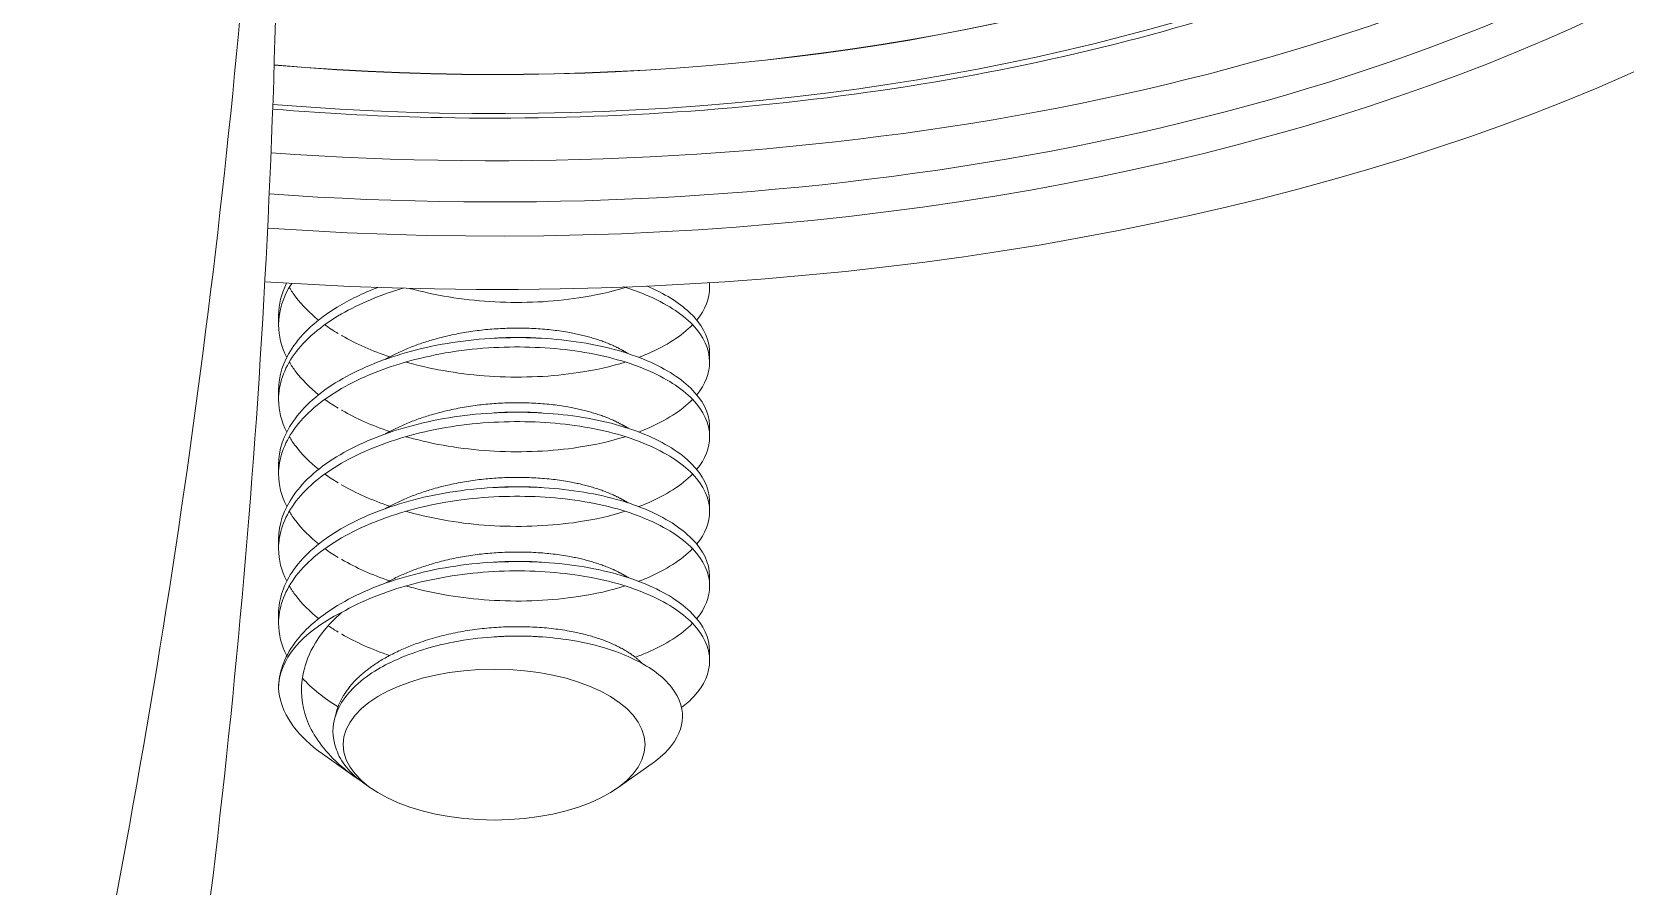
# Model space of a CAD drawing. Extents: x 0 to 216, y -4 to 280.
# Drawn here: x 66.583 to 69.663, y 198.141 to 199.793 of the extents above; entities that cross this region are included whole.
import ezdxf

# ---------------------------------------------------------------- set-up
doc = ezdxf.new("R2010")
doc.units = 0
doc.header["$LTSCALE"] = 10
doc.header["$MEASUREMENT"] = 0
doc.layers.add('CADdetails-3-FINE', color=11, linetype='CONTINUOUS', lineweight=5)

msp = doc.modelspace()

# ---------------------------------------------------------------- linework, layer by layer
at = {"layer": 'CADdetails-3-FINE'}
for p, q in [((67.8928, 199.2987), (67.8928, 199.3079)), ((67.0595, 199.2265), (67.0595, 199.2446)), ((67.8928, 199.1543), (67.8928, 199.1724)), ((67.0595, 199.0822), (67.0595, 199.1002)), ((67.8928, 199.01), (67.8928, 199.0281)), ((67.0595, 198.9378), (67.0595, 198.9559)), ((67.8928, 198.8657), (67.8928, 198.8837)), ((67.0595, 198.7935), (67.0595, 198.8115)), ((67.8928, 198.7213), (67.8928, 198.7394)), ((67.0595, 198.6492), (67.0595, 198.6672)), ((67.8928, 198.577), (67.8928, 198.595)), ((67.0595, 198.5229), (67.0595, 198.5229)), ((67.2079, 198.3517), (67.1445, 198.3966)), ((67.7143, 198.3304), (67.7818, 198.3781)), ((67.238, 198.3304), (67.2243, 198.3401))]:
    msp.add_line(p, q, dxfattribs=at)
for centre, major_axis, start_param, end_param in [((67.4762, 200.9481), (3.3067, 0), 4.577967, 10.69624), ((67.4762, 200.9481), (3.1003, 0), 4.570711, 10.679877), ((67.4762, 200.9481), (-2.6264, 0), 1.407212, 7.48954), ((67.4762, 200.9481), (2.4758, 0), 4.539795, 10.611211), ((67.4762, 200.9481), (2.475, 0), 4.539743, 10.611097), ((67.4762, 201.0473), (3.0075, 0), 4.568499, 6.509941), ((67.4762, 200.9833), (3.0389, 0), 4.56886, 6.530778), ((67.4762, 198.5229), (-0.4167, 0), 5.498427, 6.283825), ((67.4762, 198.4291), (-0.3084, 0), 0.158635, 0.61548)]:
    msp.add_ellipse(centre, major_axis=major_axis, ratio=0.5, start_param=start_param, end_param=end_param, dxfattribs=at)
msp.add_ellipse((67.4762, 198.4146), major_axis=(-0.2917, 0), ratio=0.5, dxfattribs=at)
for points, knots in [([(62.5577, 190.1193), (63.0841, 190.7812), (63.5641, 191.4706), (64.4248, 192.8938), (64.8054, 193.6278), (65.4617, 195.1296), (65.7375, 195.8975), (66.1803, 197.4563), (66.3473, 198.2471), (66.5702, 199.8402), (66.6262, 200.6425), (66.6262, 201.4448)], [0.9677636, 0.9677636, 0.9677636, 0.9677636, 1.0883702, 1.0883702, 1.2089767, 1.2089767, 1.3295833, 1.3295833, 1.4501898, 1.4501898, 1.5707963, 1.5707963, 1.5707963, 1.5707963]), ([(62.8969, 189.8496), (63.4345, 190.5258), (63.9252, 191.2303), (64.8053, 192.6857), (65.1947, 193.4365), (65.8665, 194.9738), (66.1489, 195.7601), (66.6025, 197.3568), (66.7737, 198.1672), (67.0022, 199.8), (67.0595, 200.6224), (67.0595, 201.4448)], [0.9677636, 0.9677636, 0.9677636, 0.9677636, 1.0883702, 1.0883702, 1.2089767, 1.2089767, 1.3295833, 1.3295833, 1.4501898, 1.4501898, 1.5707963, 1.5707963, 1.5707963, 1.5707963]), ([(67.0481, 199.6433), (67.1561, 199.6345), (67.2651, 199.629), (67.6606, 199.6215), (67.9485, 199.6393), (68.4992, 199.7199), (68.7618, 199.7827), (69.2364, 199.9479), (69.4481, 200.0504), (69.7987, 200.2868), (69.9377, 200.4209), (70.0501, 200.5949), (70.0669, 200.6242), (70.0819, 200.6539)], [4.55077, 4.55077, 4.55077, 4.55077, 4.674125, 4.674125, 4.997163, 4.997163, 5.320536, 5.320536, 5.645147, 5.645147, 5.970753, 5.970753, 6.035593, 6.035593, 6.035593, 6.035593]), ([(67.0595, 200.2782), (67.0595, 199.4557), (67.0022, 198.6333), (66.7737, 197.0005), (66.6025, 196.1902), (66.1489, 194.5935), (65.8665, 193.8071), (65.1947, 192.2699), (64.8053, 191.519), (63.9252, 190.0636), (63.4345, 189.3591), (62.8969, 188.6829)], [4.712389, 4.712389, 4.712389, 4.712389, 4.8329955, 4.8329955, 4.9536021, 4.9536021, 5.0742086, 5.0742086, 5.1948151, 5.1948151, 5.3154217, 5.3154217, 5.3154217, 5.3154217]), ([(67.8923, 199.3079), (67.8926, 199.305), (67.8928, 199.3021), (67.893, 199.2773), (67.8845, 199.2557), (67.8678, 199.2355)], [-47.8809686, -47.8809686, -47.8809686, -47.8809686, -47.8668497, -47.8668497, -47.7609472, -47.7609472, -47.7609472, -47.7609472]), ([(67.0753, 199.1634), (67.0649, 199.1838), (67.0596, 199.2049), (67.0594, 199.2532), (67.068, 199.2805), (67.085, 199.3064)], [-48.8993848, -48.8993848, -48.8993848, -48.8993848, -48.8162995, -48.8162995, -48.7090957, -48.7090957, -48.7090957, -48.7090957]), ([(67.0753, 199.019), (67.0649, 199.0395), (67.0596, 199.0606), (67.0594, 199.1114), (67.0697, 199.141), (67.1106, 199.1979), (67.1416, 199.2246), (67.2156, 199.2671), (67.256, 199.284), (67.3003, 199.2971)], [-50.8094953, -50.8094953, -50.8094953, -50.8094953, -50.7256512, -50.7256512, -50.6082356, -50.6082356, -50.4862168, -50.4862168, -50.379106, -50.379106, -50.379106, -50.379106]), ([(67.2515, 199.2986), (67.2227, 199.2875), (67.1962, 199.2747), (67.1346, 199.2371), (67.1049, 199.2101), (67.0683, 199.1549), (67.0595, 199.1276), (67.0595, 199.1002)], [-8.2225739, -8.2225739, -8.2225739, -8.2225739, -8.1459921, -8.1459921, -8.0219379, -8.0219379, -7.911354, -7.911354, -7.911354, -7.911354]), ([(67.137, 199.2355), (67.1195, 199.2494), (67.1048, 199.2642), (67.0882, 199.286), (67.084, 199.2923), (67.0803, 199.2987)], [-47.10627476, -47.10627476, -47.10627476, -47.10627476, -47.04121708, -47.04121708, -47.01526069, -47.01526069, -47.01526069, -47.01526069]), ([(67.7298, 199.2987), (67.7023, 199.29), (67.6722, 199.2832), (67.5889, 199.2705), (67.5337, 199.2679), (67.4244, 199.2734), (67.3712, 199.2814), (67.3184, 199.2952), (67.3155, 199.296), (67.3125, 199.2968)], [-45.702779, -45.702779, -45.702779, -45.702779, -45.6280206, -45.6280206, -45.5083189, -45.5083189, -45.3932356, -45.3932356, -45.3863986, -45.3863986, -45.3863986, -45.3863986]), ([(67.7271, 199.2995), (67.7423, 199.2948), (67.7567, 199.2896), (67.8082, 199.2677), (67.8386, 199.2483), (67.8814, 199.2042), (67.8927, 199.1797), (67.8929, 199.1329), (67.8844, 199.1114), (67.8678, 199.0912)], [-50.0497638, -50.0497638, -50.0497638, -50.0497638, -50.0080053, -50.0080053, -49.8909117, -49.8909117, -49.7692277, -49.7692277, -49.662761, -49.662761, -49.662761, -49.662761]), ([(67.8928, 199.1724), (67.8928, 199.1747), (67.8927, 199.1771), (67.8904, 199.2042), (67.8773, 199.2284), (67.8334, 199.2696), (67.8055, 199.2869), (67.7715, 199.3014)], [-8.8869267, -8.8869267, -8.8869267, -8.8869267, -8.8752941, -8.8752941, -8.7515491, -8.7515491, -8.6439702, -8.6439702, -8.6439702, -8.6439702]), ([(67.8597, 199.2265), (67.839, 199.2051), (67.8091, 199.1858), (67.7665, 199.1676), (67.7612, 199.1654), (67.7558, 199.1634)], [-47.7450112, -47.7450112, -47.7450112, -47.7450112, -47.6300287, -47.6300287, -47.6142456, -47.6142456, -47.6142456, -47.6142456]), ([(67.0753, 198.8747), (67.0649, 198.8952), (67.0596, 198.9163), (67.0594, 198.9671), (67.0697, 198.9967), (67.1107, 199.0536), (67.1417, 199.0803), (67.219, 199.1247), (67.2638, 199.1429), (67.3645, 199.1705), (67.4197, 199.1793), (67.5292, 199.1851), (67.5823, 199.1829), (67.6838, 199.1686), (67.7308, 199.1563), (67.8083, 199.1233), (67.8386, 199.1039), (67.8815, 199.0598), (67.8927, 199.0353), (67.8929, 198.9885), (67.8844, 198.967), (67.8678, 198.9469)], [-52.733588, -52.733588, -52.733588, -52.733588, -52.649047, -52.649047, -52.530767, -52.530767, -52.40785, -52.40785, -52.289679, -52.289679, -52.166875, -52.166875, -52.048812, -52.048812, -51.92612, -51.92612, -51.808165, -51.808165, -51.685586, -51.685586, -51.578452, -51.578452, -51.578452, -51.578452]), ([(67.8928, 199.0281), (67.8928, 199.0294), (67.8928, 199.0307), (67.8915, 199.057), (67.8792, 199.0813), (67.8345, 199.1249), (67.8034, 199.1441), (67.7246, 199.1762), (67.6772, 199.1881), (67.5751, 199.2015), (67.5219, 199.2032), (67.4127, 199.1964), (67.3578, 199.1872), (67.2579, 199.1588), (67.2136, 199.1403), (67.1377, 199.0953), (67.1075, 199.0684), (67.069, 199.0125), (67.0595, 198.9842), (67.0595, 198.9559)], [-6.9332736, -6.9332736, -6.9332736, -6.9332736, -6.9265574, -6.9265574, -6.8019757, -6.8019757, -6.6820625, -6.6820625, -6.5573735, -6.5573735, -6.4373609, -6.4373609, -6.3125642, -6.3125642, -6.1924511, -6.1924511, -6.0675461, -6.0675461, -5.9524295, -5.9524295, -5.9524295, -5.9524295]), ([(67.2742, 199.1642), (67.2407, 199.1757), (67.2098, 199.1894), (67.182, 199.2053), (67.1815, 199.2055), (67.181, 199.2058)], [-47.24026114, -47.24026114, -47.24026114, -47.24026114, -47.15703424, -47.15703424, -47.15559899, -47.15559899, -47.15559899, -47.15559899]), ([(67.137, 199.0912), (67.1195, 199.1051), (67.1047, 199.12), (67.0881, 199.1418), (67.084, 199.148), (67.0803, 199.1543)], [-49.0033372, -49.0033372, -49.0033372, -49.0033372, -48.93753892, -48.93753892, -48.91166365, -48.91166365, -48.91166365, -48.91166365]), ([(67.7298, 199.1543), (67.7021, 199.1456), (67.6718, 199.1388), (67.5883, 199.1261), (67.5331, 199.1235), (67.4237, 199.1291), (67.3706, 199.1372), (67.3157, 199.1516), (67.3107, 199.1529), (67.3058, 199.1543)], [-47.5897197, -47.5897197, -47.5897197, -47.5897197, -47.5140003, -47.5140003, -47.3934236, -47.3934236, -47.2775009, -47.2775009, -47.2657496, -47.2657496, -47.2657496, -47.2657496]), ([(67.2742, 199.0199), (67.2406, 199.0314), (67.2096, 199.0451), (67.1818, 199.061), (67.1814, 199.0612), (67.181, 199.0615)], [-49.13829485, -49.13829485, -49.13829485, -49.13829485, -49.05420477, -49.05420477, -49.05301785, -49.05301785, -49.05301785, -49.05301785]), ([(67.8597, 199.0822), (67.8389, 199.0607), (67.809, 199.0414), (67.7663, 199.0232), (67.7611, 199.0211), (67.7558, 199.019)], [-49.646709, -49.646709, -49.646709, -49.646709, -49.5306686, -49.5306686, -49.5149933, -49.5149933, -49.5149933, -49.5149933]), ([(67.0753, 198.7304), (67.0649, 198.7509), (67.0596, 198.772), (67.0594, 198.8228), (67.0697, 198.8524), (67.1107, 198.9093), (67.1417, 198.936), (67.219, 198.9804), (67.2639, 198.9986), (67.3646, 199.0262), (67.4198, 199.0349), (67.5292, 199.0407), (67.5824, 199.0386), (67.6839, 199.0243), (67.7309, 199.0119), (67.8084, 198.979), (67.8387, 198.9596), (67.8815, 198.9154), (67.8928, 198.8909), (67.8929, 198.8441), (67.8844, 198.8227), (67.8678, 198.8025)], [-54.671813, -54.671813, -54.671813, -54.671813, -54.586605, -54.586605, -54.467455, -54.467455, -54.343632, -54.343632, -54.224591, -54.224591, -54.100882, -54.100882, -53.981949, -53.981949, -53.858354, -53.858354, -53.739531, -53.739531, -53.616049, -53.616049, -53.508188, -53.508188, -53.508188, -53.508188]), ([(67.8928, 198.8837), (67.8928, 198.8845), (67.8928, 198.8853), (67.8921, 198.911), (67.8802, 198.9353), (67.8364, 198.9792), (67.8057, 198.9985), (67.7275, 199.031), (67.6802, 199.0431), (67.5785, 199.0569), (67.5252, 199.0588), (67.4159, 199.0525), (67.3609, 199.0435), (67.2606, 199.0155), (67.2161, 198.9971), (67.1396, 198.9524), (67.1089, 198.9256), (67.0693, 198.8692), (67.0595, 198.8404), (67.0595, 198.8115)], [-4.9686132, -4.9686132, -4.9686132, -4.9686132, -4.9647332, -4.9647332, -4.8392798, -4.8392798, -4.7185476, -4.7185476, -4.5929832, -4.5929832, -4.4721455, -4.4721455, -4.3464698, -4.3464698, -4.2255261, -4.2255261, -4.0997386, -4.0997386, -3.981658, -3.981658, -3.981658, -3.981658]), ([(67.137, 198.9469), (67.1194, 198.9608), (67.1046, 198.9758), (67.0881, 198.9975), (67.0839, 199.0037), (67.0803, 199.01)], [-50.91420682, -50.91420682, -50.91420682, -50.91420682, -50.84778188, -50.84778188, -50.82186364, -50.82186364, -50.82186364, -50.82186364]), ([(67.7298, 199.01), (67.702, 199.0013), (67.6716, 198.9944), (67.588, 198.9817), (67.5328, 198.9792), (67.4234, 198.9848), (67.3702, 198.9929), (67.3155, 199.0073), (67.3106, 199.0086), (67.3058, 199.01)], [-49.4902896, -49.4902896, -49.4902896, -49.4902896, -49.4137892, -49.4137892, -49.2923277, -49.2923277, -49.1755551, -49.1755551, -49.1639675, -49.1639675, -49.1639675, -49.1639675]), ([(67.8597, 198.9378), (67.8389, 198.9163), (67.8089, 198.897), (67.7662, 198.8788), (67.7611, 198.8767), (67.7558, 198.8747)], [-51.5622821, -51.5622821, -51.5622821, -51.5622821, -51.4452722, -51.4452722, -51.4296028, -51.4296028, -51.4296028, -51.4296028]), ([(67.8928, 198.7394), (67.8928, 198.7398), (67.8928, 198.7403), (67.8924, 198.7657), (67.8808, 198.7901), (67.8375, 198.8341), (67.8069, 198.8535), (67.7291, 198.8862), (67.6819, 198.8984), (67.5803, 198.9124), (67.5271, 198.9145), (67.4177, 198.9084), (67.3626, 198.8995), (67.2621, 198.8717), (67.2174, 198.8534), (67.1406, 198.8088), (67.1098, 198.7821), (67.0695, 198.7255), (67.0595, 198.6964), (67.0595, 198.6672)], [-2.991432, -2.991432, -2.991432, -2.991432, -2.9891402, -2.9891402, -2.8627891, -2.8627891, -2.7412001, -2.7412001, -2.6147353, -2.6147353, -2.4930375, -2.4930375, -2.3664588, -2.3664588, -2.2446518, -2.2446518, -2.1179589, -2.1179589, -1.9978316, -1.9978316, -1.9978316, -1.9978316]), ([(67.2742, 198.8756), (67.2405, 198.8871), (67.2095, 198.9008), (67.1817, 198.9167), (67.1814, 198.9169), (67.181, 198.9171)], [-51.05015052, -51.05015052, -51.05015052, -51.05015052, -50.96530511, -50.96530511, -50.96424984, -50.96424984, -50.96424984, -50.96424984]), ([(67.0753, 198.586), (67.0649, 198.6065), (67.0595, 198.6277), (67.0594, 198.6785), (67.0697, 198.7081), (67.1107, 198.765), (67.1418, 198.7916), (67.219, 198.8361), (67.2639, 198.8543), (67.3646, 198.8818), (67.4198, 198.8906), (67.5293, 198.8964), (67.5824, 198.8942), (67.6839, 198.8799), (67.7309, 198.8675), (67.8084, 198.8346), (67.8387, 198.8152), (67.8815, 198.771), (67.8928, 198.7466), (67.8929, 198.6998), (67.8844, 198.6783), (67.8678, 198.6582)], [-56.624299, -56.624299, -56.624299, -56.624299, -56.53844, -56.53844, -56.418411, -56.418411, -56.293676, -56.293676, -56.173757, -56.173757, -56.049137, -56.049137, -55.929328, -55.929328, -55.804822, -55.804822, -55.685123, -55.685123, -55.560731, -55.560731, -55.45211, -55.45211, -55.45211, -55.45211]), ([(67.137, 198.8025), (67.1194, 198.8165), (67.1046, 198.8314), (67.0881, 198.8532), (67.0839, 198.8594), (67.0803, 198.8657)], [-52.83906785, -52.83906785, -52.83906785, -52.83906785, -52.7720765, -52.7720765, -52.74604721, -52.74604721, -52.74604721, -52.74604721]), ([(67.7298, 198.8657), (67.702, 198.8569), (67.6715, 198.85), (67.5878, 198.8374), (67.5326, 198.8349), (67.4232, 198.8405), (67.3701, 198.8486), (67.3154, 198.863), (67.3106, 198.8643), (67.3058, 198.8657)], [-51.4047187, -51.4047187, -51.4047187, -51.4047187, -51.3275334, -51.3275334, -51.2051787, -51.2051787, -51.0875477, -51.0875477, -51.0760104, -51.0760104, -51.0760104, -51.0760104]), ([(67.8597, 198.7935), (67.8389, 198.772), (67.8089, 198.7527), (67.7662, 198.7344), (67.761, 198.7324), (67.7558, 198.7304)], [-53.4918997, -53.4918997, -53.4918997, -53.4918997, -53.3739654, -53.3739654, -53.3582463, -53.3582463, -53.3582463, -53.3582463]), ([(67.8928, 198.595), (67.8928, 198.5953), (67.8928, 198.5956), (67.8926, 198.6208), (67.8811, 198.6453), (67.8381, 198.6894), (67.8076, 198.7088), (67.7299, 198.7416), (67.6829, 198.7539), (67.5813, 198.768), (67.5281, 198.7701), (67.4187, 198.7642), (67.3636, 198.7553), (67.263, 198.7276), (67.2182, 198.7094), (67.142, 198.6654), (67.1116, 198.6394), (67.0701, 198.5829), (67.0595, 198.5529), (67.0595, 198.5229)], [-1.000775, -1.000775, -1.000775, -1.000775, -0.999358, -0.999358, -0.87209, -0.87209, -0.749622, -0.749622, -0.62224, -0.62224, -0.499661, -0.499661, -0.372162, -0.372162, -0.249472, -0.249472, -0.124744, -0.124744, -0.000205, -0.000205, -0.000205, -0.000205]), ([(67.2742, 198.7312), (67.2405, 198.7427), (67.2094, 198.7565), (67.1817, 198.7724), (67.1813, 198.7726), (67.181, 198.7728)], [-52.97600898, -52.97600898, -52.97600898, -52.97600898, -52.89046473, -52.89046473, -52.88947771, -52.88947771, -52.88947771, -52.88947771]), ([(67.1814, 198.6701), (67.22, 198.6923), (67.2658, 198.7107), (67.3668, 198.7378), (67.421, 198.7463), (67.5293, 198.7521), (67.5825, 198.7499), (67.6839, 198.7356), (67.7309, 198.7232), (67.8084, 198.6903), (67.8387, 198.6709), (67.8815, 198.6267), (67.8928, 198.6022), (67.8929, 198.5532), (67.8826, 198.5296), (67.8556, 198.5003), (67.8476, 198.4931), (67.8386, 198.4861)], [-58.2579101, -58.2579101, -58.2579101, -58.2579101, -58.1348065, -58.1348065, -58.0117506, -58.0117506, -57.8910587, -57.8910587, -57.7656349, -57.7656349, -57.6450538, -57.6450538, -57.5197451, -57.5197451, -57.3992746, -57.3992746, -57.3580249, -57.3580249, -57.3580249, -57.3580249]), ([(67.137, 198.6582), (67.1194, 198.6722), (67.1045, 198.6871), (67.088, 198.7089), (67.0839, 198.7151), (67.0803, 198.7213)], [-54.77806821, -54.77806821, -54.77806821, -54.77806821, -54.71054146, -54.71054146, -54.68436357, -54.68436357, -54.68436357, -54.68436357]), ([(67.7298, 198.7213), (67.7019, 198.7126), (67.6715, 198.7057), (67.5877, 198.693), (67.5326, 198.6905), (67.4231, 198.6962), (67.37, 198.7043), (67.3153, 198.7187), (67.3105, 198.72), (67.3058, 198.7213)], [-53.3331795, -53.3331795, -53.3331795, -53.3331795, -53.2553598, -53.2553598, -53.1321042, -53.1321042, -53.0136073, -53.0136073, -53.0020584, -53.0020584, -53.0020584, -53.0020584]), ([(67.2174, 198.3452), (67.1997, 198.357), (67.1836, 198.3697), (67.1429, 198.4087), (67.1237, 198.4366), (67.1042, 198.4904), (67.1006, 198.5201), (67.1111, 198.5723), (67.1192, 198.5924), (67.1483, 198.6399), (67.1696, 198.6598), (67.1814, 198.6701)], [-0.2078007, -0.2078007, -0.2078007, -0.2078007, -0.1791086, -0.1791086, -0.1245579, -0.1245579, -0.0764193, -0.0764193, -0.0453854, -0.0453854, -0.000001, -0.000001, -0.000001, -0.000001]), ([(67.8597, 198.6492), (67.8389, 198.6277), (67.8088, 198.6083), (67.7641, 198.5892), (67.7567, 198.5863), (67.7491, 198.5835)], [-55.4357017, -55.4357017, -55.4357017, -55.4357017, -55.3168645, -55.3168645, -55.2943848, -55.2943848, -55.2943848, -55.2943848]), ([(67.7818, 198.3781), (67.7875, 198.3821), (67.7929, 198.3864), (67.8201, 198.41), (67.8339, 198.4311), (67.8426, 198.4714), (67.8407, 198.4941), (67.8111, 198.5382), (67.7893, 198.5567), (67.7368, 198.5855), (67.7025, 198.6002), (67.6155, 198.6193), (67.5729, 198.6239), (67.4968, 198.6247), (67.4503, 198.6232), (67.3566, 198.6049), (67.3186, 198.593), (67.2622, 198.5672), (67.2295, 198.5499), (67.1858, 198.5057), (67.1739, 198.4863), (67.1646, 198.4527), (67.1613, 198.431), (67.1716, 198.4047)], [-6.398191, -6.398191, -6.398191, -6.398191, -6.090589, -6.090589, -4.771814, -4.771814, -3.646791, -3.646791, -2.705814, -2.705814, -1.942307, -1.942307, -1.322593, -1.322593, -0.869738, -0.869738, -0.522611, -0.522611, -0.278705, -0.278705, -0.112353, -0.112353, 0, 0, 0, 0]), ([(67.2742, 198.5869), (67.2405, 198.5984), (67.2094, 198.6122), (67.1816, 198.6281), (67.1813, 198.6283), (67.181, 198.6284)], [-54.91601638, -54.91601638, -54.91601638, -54.91601638, -54.82980175, -54.82980175, -54.82884859, -54.82884859, -54.82884859, -54.82884859]), ([(67.0595, 198.5227), (67.0618, 198.4913), (67.0757, 198.4671), (67.102, 198.4313), (67.121, 198.4131), (67.1445, 198.3966)], [-20.484199, -20.484199, -20.484199, -20.484199, -18.711153, -18.711153, -16.64727, -16.64727, -16.64727, -16.64727])]:
    msp.add_open_spline(points, degree=3, knots=knots, dxfattribs=at)
for points in [[(67.075, 199.307), (67.0647, 199.2866), (67.0595, 199.2656), (67.0595, 199.2446)], [(67.1746, 199.2096), (67.1656, 199.215), (67.157, 199.2207), (67.1489, 199.2265)], [(67.1746, 199.0652), (67.1656, 199.0707), (67.157, 199.0763), (67.1489, 199.0822)], [(67.1746, 198.9209), (67.1656, 198.9263), (67.157, 198.932), (67.1489, 198.9378)], [(67.1746, 198.7765), (67.1656, 198.782), (67.157, 198.7876), (67.1489, 198.7935)], [(67.1746, 198.6322), (67.168, 198.6362), (67.1616, 198.6403), (67.1555, 198.6445)], [(67.1746, 198.4879), (67.147, 198.5045), (67.1237, 198.5231), (67.1055, 198.5431)]]:
    msp.add_open_spline(points, degree=3, dxfattribs=at)
for points, weights, knots in [([(67.7352, 199.1706), (67.7174, 199.182), (67.6941, 199.1913), (67.6037, 199.2274), (67.476, 199.2183), (67.3544, 199.2097), (67.2655, 199.1595)], [0.969791184295, 0.979226373956, 1, 0.923879532511, 1, 0.927277289902, 0.993507813763], [0.89884092, 0.89884092, 0.89884092, 0.899509804, 0.899509804, 0.901960784, 0.901960784, 0.904302361, 0.904302361, 0.904302361]), ([(67.7352, 199.0263), (67.7174, 199.0376), (67.6941, 199.0469), (67.6037, 199.0831), (67.476, 199.074), (67.3544, 199.0654), (67.2655, 199.0151)], [0.969791184295, 0.979226373956, 1, 0.923879532511, 1, 0.927277289902, 0.993507813763], [0.918448763, 0.918448763, 0.918448763, 0.919117647, 0.919117647, 0.921568627, 0.921568627, 0.923910204, 0.923910204, 0.923910204]), ([(67.7352, 198.882), (67.7174, 198.8933), (67.6941, 198.9026), (67.6037, 198.9387), (67.476, 198.9297), (67.3544, 198.921), (67.2655, 198.8708)], [0.969791184295, 0.979226373956, 1, 0.923879532511, 1, 0.927277289902, 0.993507813763], [0.938056606, 0.938056606, 0.938056606, 0.93872549, 0.93872549, 0.941176471, 0.941176471, 0.943518048, 0.943518048, 0.943518048]), ([(67.7352, 198.7376), (67.7174, 198.749), (67.6941, 198.7583), (67.6037, 198.7944), (67.476, 198.7853), (67.3544, 198.7767), (67.2655, 198.7265)], [0.969791184295, 0.979226373957, 1, 0.923879532511, 1, 0.927277289902, 0.993507813763], [0.957664449, 0.957664449, 0.957664449, 0.958333333, 0.958333333, 0.960784314, 0.960784314, 0.963125891, 0.963125891, 0.963125891]), ([(67.7626, 198.5713), (67.739, 198.596), (67.6941, 198.6139), (67.6037, 198.65), (67.476, 198.641), (67.3482, 198.6319), (67.2579, 198.5777), (67.1822, 198.5322), (67.1698, 198.4711)], [0.961983053309, 0.960656210504, 1, 0.923879532511, 1, 0.923879532511, 1, 0.935359639145, 0.980502530793], [0.976674357, 0.976674357, 0.976674357, 0.977941176, 0.977941176, 0.980392157, 0.980392157, 0.982843137, 0.982843137, 0.984924473, 0.984924473, 0.984924473])]:
    msp.add_rational_spline(points, weights, degree=2, knots=knots, dxfattribs=at)
for points, weights in [([(67.568, 199.2002), (67.5232, 199.2036), (67.4762, 199.2003)], [0.96387342925, 0.970504210078, 0.999872797081]), ([(67.568, 199.0559), (67.5232, 199.0593), (67.4762, 199.056)], [0.96387342925, 0.970504210078, 0.999872797081]), ([(67.568, 198.9115), (67.5232, 198.9149), (67.4762, 198.9116)], [0.96387342925, 0.970504210078, 0.999872797081]), ([(67.568, 198.7672), (67.5232, 198.7706), (67.4762, 198.7673)], [0.96387342925, 0.970504210078, 0.999872797081]), ([(67.568, 198.6228), (67.5232, 198.6263), (67.4762, 198.6229)], [0.963875548403, 0.970508901794, 0.999872797081])]:
    msp.add_rational_spline(points, weights, degree=2, dxfattribs=at)

doc.saveas('drawing.dxf')
